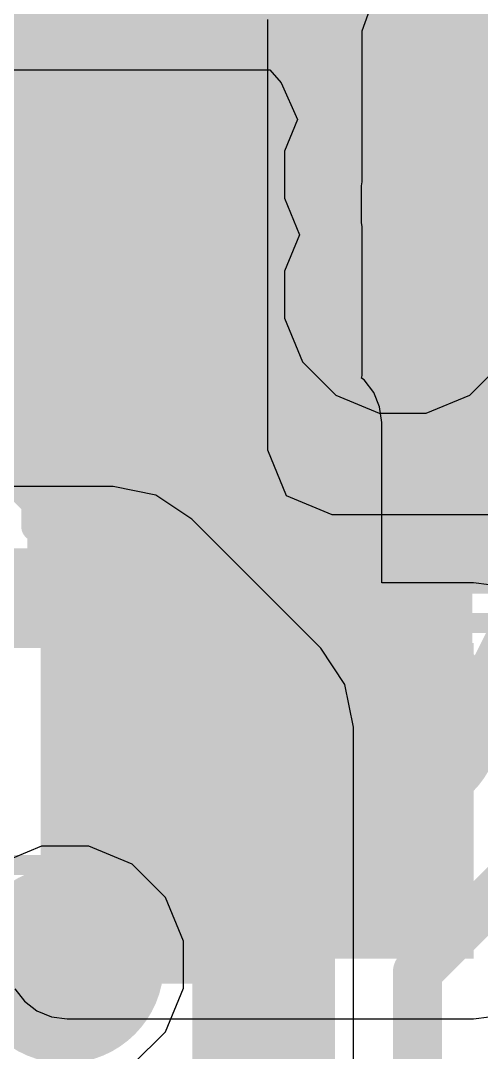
# Model space of a CAD drawing. Header units: inches. Extents: x -35 to 304, y -8 to 63.
# Drawn here: x 9.386 to 10.563, y 2.46 to 5.094 of the extents above; entities that cross this region are included whole.
import ezdxf

# ---------------------------------------------------------------- set-up
doc = ezdxf.new("R2010")
doc.units = ezdxf.units.IN
for name, color, linetype in [('Bottom Layer', 5, 'Continuous'), ('Bottom Overlay', 54, 'Continuous'), ('Bottom Paste', 16, 'Continuous'), ('Bottom Solder', 6, 'Continuous'), ('Drill Drawing', 1, 'Continuous'), ('Layer 2', 16, 'Continuous'), ('Layer 3', 76, 'Continuous'), ('Top Layer', 1, 'Continuous'), ('Top Paste', 8, 'Continuous'), ('Top Solder', 216, 'Continuous'), ('Via Holes', 16, 'Continuous')]:
    doc.layers.add(name, color=color, linetype=linetype)

# ---------------------------------------------------------------- blocks, each defined once
blk = doc.blocks.new('DC_096_7')
at = {"layer": 'Top Layer'}
for points in [[(-2.05, 2.0542), (-0.75, 2.0542), (-0.75, 0.2542), (-2.05, 0.2542)], [(-2.05, -0.7458), (-0.75, -0.7458), (-0.75, -1.7458), (-2.05, -1.7458)]]:
    blk.add_hatch(color=1, dxfattribs=at).paths.add_polyline_path(points)
at = {"layer": 'Top Paste'}
for points in [[(-2.05, 2.0542), (-0.75, 2.0542), (-0.75, 0.2542), (-2.05, 0.2542)], [(-2.05, -0.7458), (-0.75, -0.7458), (-0.75, -1.7458), (-2.05, -1.7458)]]:
    blk.add_hatch(color=8, dxfattribs=at).paths.add_polyline_path(points)
at = {"layer": 'Top Solder'}
for points in [[(-2.1, 2.1042), (-0.7, 2.1042), (-0.7, 0.2042), (-2.1, 0.2042)], [(-2.1, -0.6958), (-0.7, -0.6958), (-0.7, -1.7958), (-2.1, -1.7958)]]:
    blk.add_hatch(color=216, dxfattribs=at).paths.add_polyline_path(points)
blk = doc.blocks.new('DFN_6_EP_2_2__B_14')
at = {"layer": 'Bottom Layer'}
for points in [[(-0.28, 0.685), (0.28, 0.685), (0.28, -0.685), (-0.28, -0.685)], [(-1.2175, 0.65), (-0.6175, 0.65), (-0.6175, 0.35), (-1.2175, 0.35)], [(0.6175, 0.65), (1.2175, 0.65), (1.2175, 0.35), (0.6175, 0.35)], [(-1.2175, 0.15), (-0.6175, 0.15), (-0.6175, -0.15), (-1.2175, -0.15)], [(0.6175, 0.15), (1.2175, 0.15), (1.2175, -0.15), (0.6175, -0.15)], [(-1.2175, -0.35), (-0.6175, -0.35), (-0.6175, -0.65), (-1.2175, -0.65)], [(0.6175, -0.35), (1.2175, -0.35), (1.2175, -0.65), (0.6175, -0.65)]]:
    blk.add_hatch(color=5, dxfattribs=at).paths.add_polyline_path(points)
at = {"layer": 'Bottom Paste'}
for points in [[(-0.28, 0.685), (0.28, 0.685), (0.28, -0.685), (-0.28, -0.685)], [(-1.2175, 0.65), (-0.6175, 0.65), (-0.6175, 0.35), (-1.2175, 0.35)], [(0.6175, 0.65), (1.2175, 0.65), (1.2175, 0.35), (0.6175, 0.35)], [(-1.2175, 0.15), (-0.6175, 0.15), (-0.6175, -0.15), (-1.2175, -0.15)], [(0.6175, 0.15), (1.2175, 0.15), (1.2175, -0.15), (0.6175, -0.15)], [(-1.2175, -0.35), (-0.6175, -0.35), (-0.6175, -0.65), (-1.2175, -0.65)], [(0.6175, -0.35), (1.2175, -0.35), (1.2175, -0.65), (0.6175, -0.65)]]:
    blk.add_hatch(color=16, dxfattribs=at).paths.add_polyline_path(points)
at = {"layer": 'Bottom Solder'}
for points in [[(-0.3816, 0.7866), (0.3816, 0.7866), (0.3816, -0.7866), (-0.3816, -0.7866)], [(-1.3191, 0.7516), (-0.5159, 0.7516), (-0.5159, 0.2484), (-1.3191, 0.2484)], [(0.5159, 0.7516), (1.3191, 0.7516), (1.3191, 0.2484), (0.5159, 0.2484)], [(-1.3191, 0.2516), (-0.5159, 0.2516), (-0.5159, -0.2516), (-1.3191, -0.2516)], [(0.5159, 0.2516), (1.3191, 0.2516), (1.3191, -0.2516), (0.5159, -0.2516)], [(-1.3191, -0.2484), (-0.5159, -0.2484), (-0.5159, -0.7516), (-1.3191, -0.7516)], [(0.5159, -0.2484), (1.3191, -0.2484), (1.3191, -0.7516), (0.5159, -0.7516)]]:
    blk.add_hatch(color=6, dxfattribs=at).paths.add_polyline_path(points)
at = {"layer": 'Bottom Overlay', "const_width": 0.0762}
for points in [[(-1, 0.7968), (-1, 1)], [(-1, 1), (1, 1)], [(1, 0.7968), (1, 1)], [(-1, -1), (-1, -0.7968)], [(1, -1), (1, -0.7968)], [(-1, -1), (1, -1)]]:
    blk.add_lwpolyline(points, dxfattribs=at)
at = {"layer": 'Bottom Overlay', "const_width": 0.0381}
for points in [[(-1.0191, 1, 1), (-0.981, 1, 1)], [(-1.0191, 1, 1), (-0.981, 1, 1)], [(0.981, 1, 1), (1.0191, 1, 1)], [(0.981, 1, 1), (1.0191, 1, 1)], [(-1.0191, 0.7968, 1), (-0.981, 0.7968, 1)], [(0.981, 0.7968, 1), (1.0191, 0.7968, 1)], [(-1.0191, -0.7968, 1), (-0.981, -0.7968, 1)], [(0.981, -0.7968, 1), (1.0191, -0.7968, 1)], [(-1.0191, -1, 1), (-0.981, -1, 1)], [(-1.0191, -1, 1), (-0.981, -1, 1)], [(0.981, -1, 1), (1.0191, -1, 1)], [(0.981, -1, 1), (1.0191, -1, 1)]]:
    blk.add_lwpolyline(points, format="xyb", close=True, dxfattribs=at)
blk = doc.blocks.new('CAP_0201_B_42')
at = {"layer": 'Bottom Layer'}
for points in [[(-0.45, 0.15), (-0.15, 0.15), (-0.15, -0.15), (-0.45, -0.15)], [(0.15, 0.15), (0.45, 0.15), (0.45, -0.15), (0.15, -0.15)]]:
    blk.add_hatch(color=5, dxfattribs=at).paths.add_polyline_path(points)
at = {"layer": 'Bottom Paste'}
for points in [[(-0.45, 0.15), (-0.15, 0.15), (-0.15, -0.15), (-0.45, -0.15)], [(0.15, 0.15), (0.45, 0.15), (0.45, -0.15), (0.15, -0.15)]]:
    blk.add_hatch(color=16, dxfattribs=at).paths.add_polyline_path(points)
at = {"layer": 'Bottom Solder'}
for points in [[(-0.505, 0.205), (-0.095, 0.205), (-0.095, -0.205), (-0.505, -0.205)], [(0.095, 0.205), (0.505, 0.205), (0.505, -0.205), (0.095, -0.205)]]:
    blk.add_hatch(color=6, dxfattribs=at).paths.add_polyline_path(points)
at = {"layer": 'Bottom Overlay', "const_width": 0.127}
for points in [[(-0.5334, 0.2286), (-0.2032, 0.2286)], [(-0.5334, -0.2286), (-0.5334, 0.2286)], [(0.2032, 0.2286), (0.5334, 0.2286)], [(0.5334, -0.2286), (0.5334, 0.2286)], [(-0.5334, -0.2286), (-0.2032, -0.2286)], [(0.2032, -0.2286), (0.5334, -0.2286)]]:
    blk.add_lwpolyline(points, dxfattribs=at)
at = {"layer": 'Bottom Overlay', "const_width": 0.0635}
for points in [[(-0.5651, 0.2286, 1), (-0.5016, 0.2286, 1)], [(-0.5651, 0.2286, 1), (-0.5016, 0.2286, 1)], [(-0.2349, 0.2286, 1), (-0.1714, 0.2286, 1)], [(0.1714, 0.2286, 1), (0.2349, 0.2286, 1)], [(0.5016, 0.2286, 1), (0.5651, 0.2286, 1)], [(0.5016, 0.2286, 1), (0.5651, 0.2286, 1)], [(-0.5651, -0.2286, 1), (-0.5016, -0.2286, 1)], [(-0.5651, -0.2286, 1), (-0.5016, -0.2286, 1)], [(-0.2349, -0.2286, 1), (-0.1714, -0.2286, 1)], [(0.1714, -0.2286, 1), (0.2349, -0.2286, 1)], [(0.5016, -0.2286, 1), (0.5651, -0.2286, 1)], [(0.5016, -0.2286, 1), (0.5651, -0.2286, 1)]]:
    blk.add_lwpolyline(points, format="xyb", close=True, dxfattribs=at)

msp = doc.modelspace()

# ---------------------------------------------------------------- hatches: boundary and pattern name
at = {"layer": 'Bottom Layer'}
for points in [[(8.8851, 4.682), (10.1042, 4.682), (10.1042, 5.0678), (8.8851, 5.0678)], [(8.8851, 4.1881), (10.1042, 4.1881), (10.1042, 4.5678), (8.8851, 4.5678)], [(9.5042, 2.6989), (10.1546, 2.6989), (10.1546, 4.0678), (9.5042, 4.0678)], [(9.5042, 2.6989), (10.543, 2.6989), (10.543, 3.5051), (9.5042, 3.5051)]]:
    msp.add_hatch(color=5, dxfattribs=at).paths.add_polyline_path(points)
h = msp.add_hatch(color=5, dxfattribs=at)
edge = h.paths.add_edge_path()
edge.add_arc((10.362, 3.3019), 0.15, 0, 360)
at = {"layer": 'Bottom Solder'}
h = msp.add_hatch(color=6, dxfattribs=at)
edge = h.paths.add_edge_path()
edge.add_arc((10.362, 3.3019), 0.2516, 0, 360)
at = {"layer": 'Layer 2'}
h = msp.add_hatch(color=16, dxfattribs=at)
edge = h.paths.add_edge_path()
edge.add_arc((10.362, 4.7003), 0.15, 0, 360)
h = msp.add_hatch(color=16, dxfattribs=at)
edge = h.paths.add_edge_path()
edge.add_arc((9.5532, 4.48), 0.15, 0, 360)
h = msp.add_hatch(color=16, dxfattribs=at)
edge = h.paths.add_edge_path()
edge.add_arc((10.362, 4.3942), 0.15, 0, 360)
h = msp.add_hatch(color=16, dxfattribs=at)
edge = h.paths.add_edge_path()
edge.add_arc((9.5532, 4.1664), 0.15, 0, 360)
h = msp.add_hatch(color=16, dxfattribs=at)
edge = h.paths.add_edge_path()
edge.add_arc((9.4996, 2.6839), 0.15, 0, 360)
at = {"layer": 'Layer 3'}
msp.add_hatch(color=76, dxfattribs=at).paths.add_polyline_path([(10.1245, 3.1288), (10.5394, 3.1288), (10.5394, 5.0007), (10.1245, 5.0007)])
h = msp.add_hatch(color=76, dxfattribs=at)
edge = h.paths.add_edge_path()
edge.add_arc((10.362, 4.7003), 0.15, 0, 360)
h = msp.add_hatch(color=76, dxfattribs=at)
edge = h.paths.add_edge_path()
edge.add_arc((10.362, 4.3942), 0.15, 0, 360)
h = msp.add_hatch(color=76, dxfattribs=at)
edge = h.paths.add_edge_path()
edge.add_arc((10.362, 3.3019), 0.15, 0, 360)
h = msp.add_hatch(color=76, dxfattribs=at)
edge = h.paths.add_edge_path()
edge.add_arc((9.4996, 2.6839), 0.15, 0, 360)
at = {"layer": 'Top Layer'}
for points in [[(8.3878, 3.9582), (9.7205, 3.9582), (9.7205, 5.298), (8.3878, 5.298)], [(10.1811, 3.998), (12.1936, 3.998), (12.1936, 5.298), (10.1811, 5.298)]]:
    msp.add_hatch(color=1, dxfattribs=at).paths.add_polyline_path(points)
h = msp.add_hatch(color=1, dxfattribs=at)
edge = h.paths.add_edge_path()
edge.add_arc((10.362, 4.7003), 0.15, 0, 360)
h = msp.add_hatch(color=1, dxfattribs=at)
edge = h.paths.add_edge_path()
edge.add_arc((9.5532, 4.48), 0.15, 0, 360)
h = msp.add_hatch(color=1, dxfattribs=at)
edge = h.paths.add_edge_path()
edge.add_arc((10.362, 4.3942), 0.15, 0, 360)
h = msp.add_hatch(color=1, dxfattribs=at)
edge = h.paths.add_edge_path()
edge.add_arc((9.5532, 4.1664), 0.15, 0, 360)
h = msp.add_hatch(color=1, dxfattribs=at)
edge = h.paths.add_edge_path()
edge.add_arc((9.4996, 2.6839), 0.15, 0, 360)
at = {"layer": 'Top Solder'}
h = msp.add_hatch(color=216, dxfattribs=at)
edge = h.paths.add_edge_path()
edge.add_arc((10.362, 4.7003), 0.2516, 0, 360)
h = msp.add_hatch(color=216, dxfattribs=at)
edge = h.paths.add_edge_path()
edge.add_arc((9.2287, 4.48), 0.2516, 0, 360)
h = msp.add_hatch(color=216, dxfattribs=at)
edge = h.paths.add_edge_path()
edge.add_arc((9.5532, 4.48), 0.2516, 0, 360)
h = msp.add_hatch(color=216, dxfattribs=at)
edge = h.paths.add_edge_path()
edge.add_arc((10.362, 4.3942), 0.2516, 0, 360)
h = msp.add_hatch(color=216, dxfattribs=at)
edge = h.paths.add_edge_path()
edge.add_arc((9.2339, 4.1698), 0.2516, 0, 360)
h = msp.add_hatch(color=216, dxfattribs=at)
edge = h.paths.add_edge_path()
edge.add_arc((9.5532, 4.1664), 0.2516, 0, 360)
h = msp.add_hatch(color=216, dxfattribs=at)
edge = h.paths.add_edge_path()
edge.add_arc((9.4996, 2.6839), 0.2516, 0, 360)
at = {"layer": 'Via Holes'}
h = msp.add_hatch(color=7, dxfattribs=at)
edge = h.paths.add_edge_path()
edge.add_arc((10.362, 4.7003), 0.075, 0, 360)
h = msp.add_hatch(color=7, dxfattribs=at)
edge = h.paths.add_edge_path()
edge.add_arc((9.5532, 4.48), 0.075, 0, 360)
h = msp.add_hatch(color=7, dxfattribs=at)
edge = h.paths.add_edge_path()
edge.add_arc((10.362, 4.3942), 0.075, 0, 360)
h = msp.add_hatch(color=7, dxfattribs=at)
edge = h.paths.add_edge_path()
edge.add_arc((9.5532, 4.1664), 0.075, 0, 360)
h = msp.add_hatch(color=7, dxfattribs=at)
edge = h.paths.add_edge_path()
edge.add_arc((10.362, 3.3019), 0.075, 0, 360)
h = msp.add_hatch(color=7, dxfattribs=at)
edge = h.paths.add_edge_path()
edge.add_arc((9.4996, 2.6839), 0.075, 0, 360)

# ---------------------------------------------------------------- linework, layer by layer
at = {"layer": 'Bottom Layer'}
for p, q in [((10.2579, 5.0678), (10.3012, 5.1874)), ((10.2579, 4.682), (10.2579, 5.0678)), ((10.2566, 4.672), (10.2579, 4.682)), ((10.2566, 4.5778), (10.2566, 4.672)), ((10.2579, 4.5678), (10.2566, 4.5778)), ((10.2579, 4.1881), (10.2579, 4.5678)), ((10.257, 4.1813), (10.2579, 4.1881)), ((10.2633, 4.1765), (10.257, 4.1813)), ((10.2877, 4.1447), (10.2633, 4.1765)), ((10.303, 4.1076), (10.2877, 4.1447)), ((10.3083, 4.0678), (10.303, 4.1076)), ((10.3083, 3.6588), (10.3083, 4.0678)), ((10.543, 3.6588), (10.3083, 3.6588)), ((10.5828, 3.6536), (10.543, 3.6588)), ((9.3711, 2.6221), (9.3955, 2.5902)), ((9.3955, 2.5902), (9.4273, 2.5658)), ((9.4273, 2.5658), (9.4644, 2.5505)), ((9.4644, 2.5505), (9.5042, 2.5452)), ((9.5042, 2.5452), (10.543, 2.5452)), ((10.543, 2.5452), (10.5828, 2.5505))]:
    msp.add_line(p, q, dxfattribs=at)
at = {"layer": 'Bottom Overlay', "const_width": 0.0762}
for points in [[(9.4255, 4.0561), (9.5512, 3.9278)], [(9.4255, 3.8021), (9.4255, 4.0561)], [(9.4255, 3.8021), (9.5512, 3.9278)]]:
    msp.add_lwpolyline(points, dxfattribs=at)
at = {"layer": 'Bottom Overlay', "const_width": 0.0381}
for points in [[(9.4064, 4.0561, 1), (9.4445, 4.0561, 1)], [(9.4064, 4.0561, 1), (9.4445, 4.0561, 1)], [(9.5322, 3.9278, 1), (9.5703, 3.9278, 1)], [(9.5322, 3.9278, 1), (9.5703, 3.9278, 1)], [(9.4064, 3.8021, 1), (9.4445, 3.8021, 1)], [(9.4064, 3.8021, 1), (9.4445, 3.8021, 1)]]:
    msp.add_lwpolyline(points, format="xyb", close=True, dxfattribs=at)
at = {"layer": 'Drill Drawing', "const_width": 0.0508}
for points in [[(10.108, 4.9543), (10.616, 4.9543)], [(10.108, 4.9543), (10.362, 4.4463)], [(10.362, 4.4463), (10.616, 4.9543)], [(8.9747, 4.734), (9.4827, 4.734)], [(9.2287, 4.226), (9.4827, 4.734)], [(9.2992, 4.734), (9.8072, 4.734)], [(9.2992, 4.734), (9.5532, 4.226)], [(9.5532, 4.226), (9.8072, 4.734)], [(10.108, 4.6482), (10.616, 4.6482)], [(10.108, 4.6482), (10.362, 4.1402)], [(10.362, 4.1402), (10.616, 4.6482)], [(8.9799, 4.4238), (9.4879, 4.4238)], [(9.2339, 3.9158), (9.4879, 4.4238)], [(9.2992, 4.4204), (9.8072, 4.4204)], [(9.2992, 4.4204), (9.5532, 3.9124)], [(9.5532, 3.9124), (9.8072, 4.4204)], [(10.108, 3.5559), (10.616, 3.5559)], [(10.108, 3.5559), (10.362, 3.0479)], [(10.362, 3.0479), (10.616, 3.5559)], [(9.2456, 2.9379), (9.7536, 2.9379)], [(9.2456, 2.9379), (9.4996, 2.4299)], [(9.4996, 2.4299), (9.7536, 2.9379)]]:
    msp.add_lwpolyline(points, dxfattribs=at)
at = {"layer": 'Drill Drawing', "const_width": 0.0254}
for points in [[(10.0953, 4.9543, 1), (10.1207, 4.9543, 1)], [(10.0953, 4.9543, 1), (10.1207, 4.9543, 1)], [(9.47, 4.734, 1), (9.4954, 4.734, 1)], [(9.47, 4.734, 1), (9.4954, 4.734, 1)], [(9.7945, 4.734, 1), (9.8199, 4.734, 1)], [(9.7945, 4.734, 1), (9.8199, 4.734, 1)], [(10.0953, 4.6482, 1), (10.1207, 4.6482, 1)], [(10.0953, 4.6482, 1), (10.1207, 4.6482, 1)], [(10.3493, 4.4463, 1), (10.3747, 4.4463, 1)], [(10.3493, 4.4463, 1), (10.3747, 4.4463, 1)], [(9.4752, 4.4238, 1), (9.5006, 4.4238, 1)], [(9.4752, 4.4238, 1), (9.5006, 4.4238, 1)], [(9.7945, 4.4204, 1), (9.8199, 4.4204, 1)], [(9.7945, 4.4204, 1), (9.8199, 4.4204, 1)], [(9.5405, 4.226, 1), (9.5659, 4.226, 1)], [(9.5405, 4.226, 1), (9.5659, 4.226, 1)], [(10.3493, 4.1402, 1), (10.3747, 4.1402, 1)], [(10.3493, 4.1402, 1), (10.3747, 4.1402, 1)], [(9.5405, 3.9124, 1), (9.5659, 3.9124, 1)], [(9.5405, 3.9124, 1), (9.5659, 3.9124, 1)], [(10.0953, 3.5559, 1), (10.1207, 3.5559, 1)], [(10.0953, 3.5559, 1), (10.1207, 3.5559, 1)], [(10.3493, 3.0479, 1), (10.3747, 3.0479, 1)], [(10.3493, 3.0479, 1), (10.3747, 3.0479, 1)], [(9.7409, 2.9379, 1), (9.7663, 2.9379, 1)], [(9.7409, 2.9379, 1), (9.7663, 2.9379, 1)]]:
    msp.add_lwpolyline(points, format="xyb", close=True, dxfattribs=at)
at = {"layer": 'Layer 2'}
for p, q in [((9.2486, 4.9684), (10.0228, 4.9684)), ((10.0228, 4.9684), (10.0513, 4.935)), ((10.0513, 4.935), (10.0931, 4.8414)), ((10.0931, 4.8414), (10.0596, 4.7605)), ((10.0596, 4.7605), (10.0596, 4.6402)), ((10.0596, 4.6402), (10.098, 4.5473)), ((10.098, 4.5473), (10.0596, 4.4544)), ((10.0596, 4.4544), (10.0596, 4.3341)), ((10.0596, 4.3341), (10.1056, 4.2229)), ((10.1056, 4.2229), (10.1907, 4.1378)), ((10.5333, 4.1378), (10.6183, 4.2229)), ((10.1907, 4.1378), (10.3018, 4.0918)), ((10.4221, 4.0918), (10.5333, 4.1378)), ((10.3018, 4.0918), (10.4221, 4.0918)), ((9.4394, 2.9863), (9.3283, 2.9403)), ((9.5597, 2.9863), (9.4394, 2.9863)), ((9.6709, 2.9403), (9.5597, 2.9863)), ((9.756, 2.8552), (9.6709, 2.9403)), ((9.802, 2.7441), (9.756, 2.8552)), ((9.802, 2.6238), (9.802, 2.7441)), ((9.756, 2.5126), (9.802, 2.6238)), ((9.6709, 2.4276), (9.756, 2.5126))]:
    msp.add_line(p, q, dxfattribs=at)
at = {"layer": 'Layer 3'}
for points, const_width in [([(9.8449, 2.9845), (9.8449, 5.3396)], 0.254), ([(9.008, 4.3146), (9.4996, 3.823)], 0.125), ([(9.4996, 2.6839), (9.4996, 3.823)], 0.125), ([(9.8449, 2.9845), (10.0618, 2.7676)], 0.254), ([(10.3994, 2.665), (10.7269, 2.9926)], 0.125), ([(10.0618, 1.9033), (10.0618, 2.7676)], 0.254), ([(10.3994, 1.0708), (10.3994, 2.665)], 0.125)]:
    msp.add_lwpolyline(points, dxfattribs=dict(at, const_width=const_width))
for points, const_width in [([(9.4683, 3.823, 1), (9.5308, 3.823, 1)], 0.0625), ([(9.4683, 3.823, 1), (9.5308, 3.823, 1)], 0.0625), ([(9.7814, 2.9845, 1), (9.9084, 2.9845, 1)], 0.127), ([(9.7814, 2.9845, 1), (9.9084, 2.9845, 1)], 0.127), ([(9.9983, 2.7676, 1), (10.1253, 2.7676, 1)], 0.127), ([(9.9983, 2.7676, 1), (10.1253, 2.7676, 1)], 0.127), ([(9.4683, 2.6839, 1), (9.5308, 2.6839, 1)], 0.0625), ([(10.3681, 2.665, 1), (10.4306, 2.665, 1)], 0.0625), ([(10.3681, 2.665, 1), (10.4306, 2.665, 1)], 0.0625)]:
    msp.add_lwpolyline(points, format="xyb", close=True, dxfattribs=dict(at, const_width=const_width))
at = {"layer": 'Top Layer'}
for p, q in [((10.0161, 5.0967), (10.0161, 3.998)), ((10.0161, 3.998), (10.0644, 3.8814)), ((9.6219, 3.9041), (8.8367, 3.9041)), ((9.7309, 3.8824), (9.6219, 3.9041)), ((9.6219, 3.9041), (9.6219, 3.9041)), ((9.8233, 3.8206), (9.7309, 3.8824)), ((10.0644, 3.8814), (10.1811, 3.833)), ((10.1525, 3.4915), (9.8233, 3.8206)), ((10.1811, 3.833), (12.1936, 3.833)), ((10.2142, 3.3991), (10.1525, 3.4915)), ((10.1525, 3.4915), (10.1525, 3.4915)), ((10.2359, 3.2901), (10.2142, 3.3991)), ((10.2359, 1.0799), (10.2359, 3.2901))]:
    msp.add_line(p, q, dxfattribs=at)
for points, const_width in [([(9.9152, 5.5639), (10.2916, 5.1875)], 0.2032), ([(10.2916, 5.1875), (10.357, 5.1875)], 0.2032), ([(8.7343, 3.6192), (9.6219, 3.6192)], 0.254), ([(9.6219, 3.6192), (9.951, 3.2901)], 0.254), ([(9.951, 1.0798), (9.951, 3.2901)], 0.254), ([(8.6488, 2.6839), (9.4996, 2.6839)], 0.2032)]:
    msp.add_lwpolyline(points, dxfattribs=dict(at, const_width=const_width))
for points, const_width in [([(10.2408, 5.1875, 1), (10.3424, 5.1875, 1)], 0.1016), ([(10.2408, 5.1875, 1), (10.3424, 5.1875, 1)], 0.1016), ([(10.3062, 5.1875, 1), (10.4078, 5.1875, 1)], 0.1016), ([(9.5584, 3.6192, 1), (9.6854, 3.6192, 1)], 0.127), ([(9.5584, 3.6192, 1), (9.6854, 3.6192, 1)], 0.127), ([(9.8875, 3.2901, 1), (10.0145, 3.2901, 1)], 0.127), ([(9.8875, 3.2901, 1), (10.0145, 3.2901, 1)], 0.127), ([(9.4488, 2.6839, 1), (9.5504, 2.6839, 1)], 0.1016)]:
    msp.add_lwpolyline(points, format="xyb", close=True, dxfattribs=dict(at, const_width=const_width))

# ---------------------------------------------------------------- block references
for name, p in [('DFN_6_EP_2_2__B_14', (10.7217, 4.4178)), ('CAP_0201_B_42', (9.4561, 2.9275))]:
    msp.add_blockref(name, p)
at = {"rotation": 270}
msp.add_blockref('DC_096_7', (10.1369, 3.248), dxfattribs=at)

doc.saveas('drawing.dxf')
